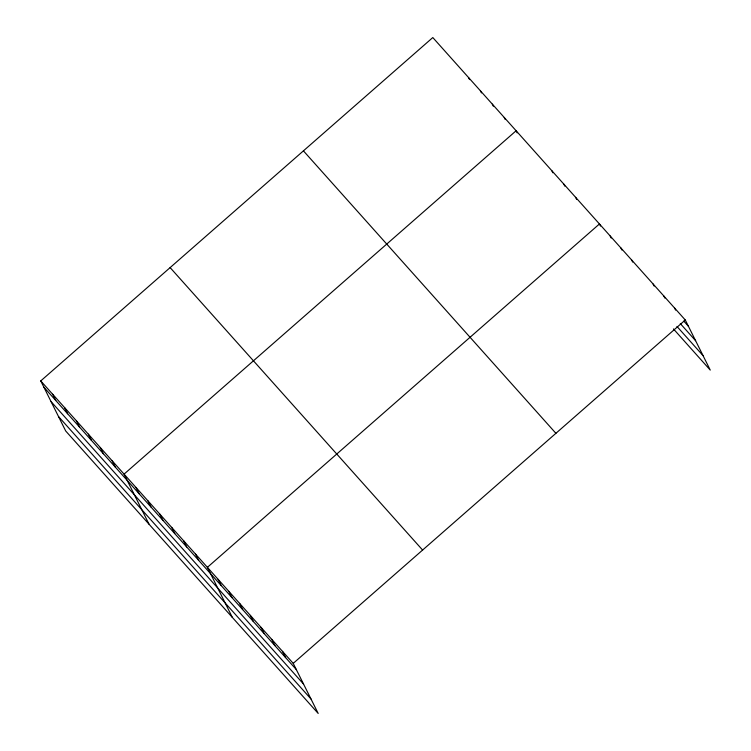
<?xml version="1.0" encoding="UTF-8"?>
<svg xmlns="http://www.w3.org/2000/svg" width="751" height="751" viewBox="0 0 751 751"><rect width="100%" height="100%" fill="white"/><g stroke="black" fill="none" stroke-linecap="round" stroke-linejoin="round"><path stroke-width="1.13" d="M40.751 380.917L293.228 663.368L318.199 713.45L65.712 430.999L40.751 380.917L432.801 37.55L685.288 320.001L710.249 370.083L673.459 328.929M293.228 663.368L685.288 320.001M683.804 321.109L688.404 326.253M680.284 323.568L695.614 340.719M676.98 326.469L703.039 355.617M303.423 150.857L555.909 433.318M170.13 267.6L422.606 550.061M43.858 387.169L296.345 669.62M51.077 401.625L303.554 684.086M58.503 416.533L310.989 698.984M674.558 308.004L675.59 310.079M663.818 295.997L664.86 298.081M653.088 283.991L654.13 286.075M631.629 259.987L632.671 262.061M620.899 247.98L621.941 250.064M610.169 235.974L611.211 238.058M600.481 226.051L599.439 223.967L207.389 567.334L232.35 617.416M575.632 197.335L576.674 199.419M563.729 184.023L564.771 186.107M551.825 170.702L552.867 172.786M517.157 132.843L516.125 130.758L124.065 474.125L149.036 524.207M504.221 117.447L505.254 119.531M492.318 104.126L493.351 106.21M480.415 90.815L481.447 92.899M468.511 77.494L469.553 79.578M282.498 651.361L285.615 657.613M271.768 639.364L274.885 645.607M261.038 627.357L264.155 633.609M250.308 615.351L253.425 621.603M239.578 603.344L242.695 609.596M228.848 591.347L231.965 597.589M218.119 579.34L221.235 585.592M195.485 554.022L198.602 560.265M183.582 540.701L186.699 546.953M171.679 527.39L174.795 533.632M159.775 514.069L162.892 520.321M147.872 500.757L150.989 507.009M135.969 487.437L139.085 493.689M112.162 460.804L115.278 467.056M100.258 447.493L103.375 453.745M88.355 434.181L91.472 440.424M76.452 420.86L79.568 427.112M64.548 407.549L67.665 413.792M52.645 394.228L55.762 400.48"/></g></svg>
